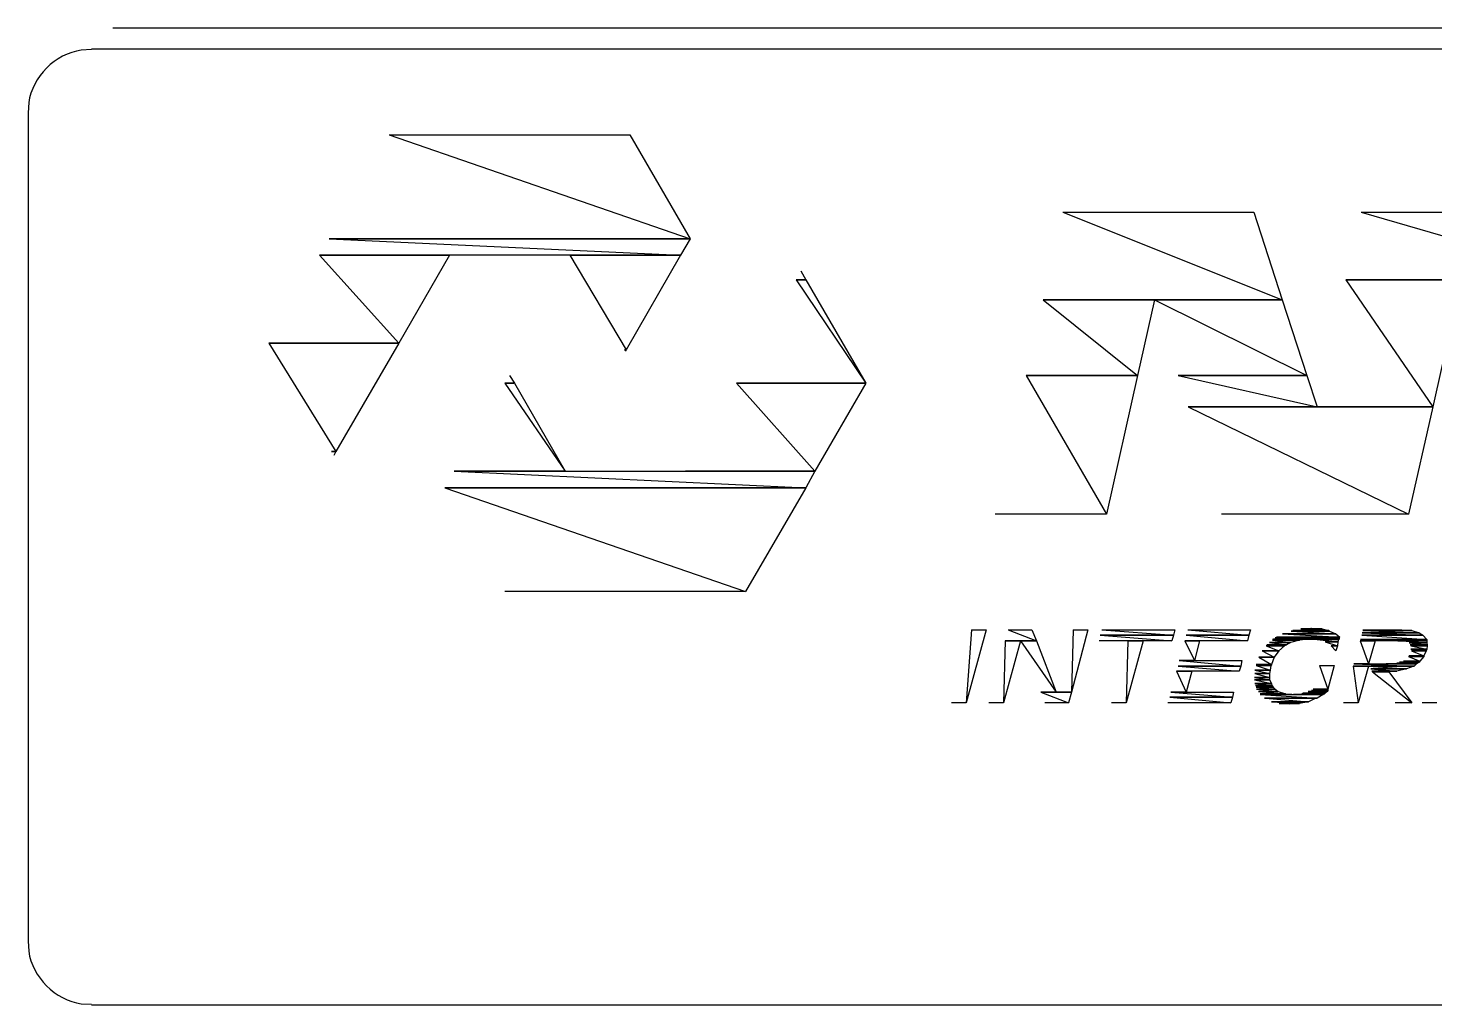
# Model space of a CAD drawing. Header units: millimetres. Extents: x 14 to 201, y 16 to 268.
# Drawn here: x 13.8 to 66.6, y 15.6 to 52.2 of the extents above; entities that cross this region are included whole.
import ezdxf

# ---------------------------------------------------------------- set-up
doc = ezdxf.new("R2010")
doc.units = ezdxf.units.MM
doc.layers.get('0').update_dxf_attribs({"linetype": 'CONTINUOUS'})

msp = doc.modelspace()

# ---------------------------------------------------------------- linework, layer by layer
at = {"color": 0}
for p, q in [((198.121, 52.2386), (17.0174, 52.2386)), ((16.214, 51.4354), (15.8323, 51.4131)), ((149.648, 51.4558), (16.214, 51.4558)), ((13.8644, 49.4453), (13.8424, 49.0636)), ((13.8424, 49.0636), (13.8424, 18.0123)), ((27.3678, 48.2381), (38.65, 44.3438)), ((27.3678, 48.2381), (36.3859, 48.2381)), ((36.3859, 48.2381), (38.65, 44.3438)), ((38.65, 44.3438), (25.1244, 44.3438)), ((25.1244, 44.3438), (38.2901, 43.7307)), ((25.1244, 44.3438), (38.65, 44.3438)), ((38.65, 44.3438), (38.2901, 43.7307)), ((38.2901, 43.7307), (24.7647, 43.7307)), ((24.7647, 43.7307), (27.7289, 40.429)), ((24.7647, 43.7307), (29.6333, 43.7307)), ((29.6333, 43.7307), (27.7289, 40.429)), ((34.1423, 43.7307), (36.2589, 40.174)), ((34.1423, 43.7307), (38.2901, 43.7307)), ((38.2901, 43.7307), (36.2589, 40.174)), ((27.7289, 40.429), (22.8603, 40.429)), ((22.8603, 40.429), (25.3793, 36.3636)), ((22.8603, 40.429), (27.7289, 40.429)), ((27.7289, 40.429), (25.3793, 36.3636)), ((36.1957, 40.174), (36.2589, 40.174)), ((36.2589, 40.174), (36.1957, 40.174)), ((36.2589, 40.174), (36.2162, 40.1327)), ((25.2098, 36.3636), (25.3793, 36.3636)), ((25.3793, 36.3636), (25.2098, 36.3636)), ((25.3793, 36.3636), (25.2939, 36.2162)), ((49.1917, 29.6761), (49.0001, 26.9448)), ((49.7417, 29.6761), (49.0001, 26.9448)), ((49.1917, 29.6761), (49.7417, 29.6761)), ((50.5672, 29.6761), (51.6255, 29.2737)), ((50.5672, 29.6761), (51.4558, 29.6761)), ((51.4558, 29.6761), (51.6255, 29.2737)), ((53.0006, 29.6761), (52.9375, 27.3472)), ((53.552, 29.6761), (52.9375, 27.3472)), ((53.0006, 29.6761), (53.552, 29.6761)), ((54.0812, 29.6761), (56.7697, 29.4845)), ((54.0812, 29.6761), (56.811, 29.6761)), ((56.811, 29.6761), (56.7697, 29.4845)), ((57.2989, 29.6761), (59.5835, 29.4845)), ((57.2989, 29.6761), (59.647, 29.6761)), ((59.647, 29.6761), (59.5835, 29.4845)), ((62.8442, 29.5272), (60.8542, 29.5272)), ((60.8542, 29.5272), (62.8442, 29.5272)), ((60.8542, 29.5272), (62.8442, 29.5272)), ((60.8542, 29.5272), (62.9916, 29.4004)), ((60.8542, 29.5272), (62.8442, 29.5272)), ((62.611, 29.6333), (61.171, 29.6333)), ((61.171, 29.6333), (62.8442, 29.5272)), ((61.171, 29.6333), (62.611, 29.6333)), ((62.5905, 29.654), (61.2345, 29.654)), ((61.2345, 29.654), (62.611, 29.6333)), ((61.2345, 29.654), (62.5905, 29.654)), ((62.3355, 29.7174), (61.5322, 29.7174)), ((61.5322, 29.7174), (62.5905, 29.654)), ((61.5322, 29.7174), (62.3355, 29.7174)), ((62.2928, 29.7174), (61.6162, 29.7174)), ((61.6162, 29.7174), (62.3355, 29.7174)), ((61.6162, 29.7174), (62.3355, 29.7174)), ((61.9125, 29.7394), (62.2928, 29.7174)), ((61.9125, 29.7394), (61.9333, 29.7394)), ((61.9333, 29.7394), (62.2928, 29.7174)), ((62.3355, 29.7174), (62.5905, 29.654)), ((62.5905, 29.654), (62.611, 29.6333)), ((62.611, 29.6333), (62.8442, 29.5272)), ((62.8442, 29.5272), (62.9916, 29.4004)), ((65.9765, 29.5699), (63.839, 29.5699)), ((63.839, 29.5699), (66.1031, 29.4845)), ((63.839, 29.5699), (65.9765, 29.5699)), ((63.8598, 29.6761), (65.7006, 29.654)), ((63.8598, 29.6761), (65.3203, 29.6761)), ((65.7006, 29.654), (63.8598, 29.654)), ((63.8598, 29.654), (65.9765, 29.5699)), ((63.8598, 29.654), (65.7006, 29.654)), ((65.3203, 29.6761), (65.7006, 29.654)), ((65.7006, 29.654), (65.9765, 29.5699)), ((65.9765, 29.5699), (66.1031, 29.4845)), ((50.461, 29.2737), (50.3975, 26.9448)), ((51.0328, 29.2737), (50.3975, 26.9448)), ((51.6255, 29.2737), (50.461, 29.2737)), ((50.461, 29.2737), (51.0328, 29.2737)), ((51.0328, 29.2737), (52.3667, 27.3472)), ((51.0328, 29.2737), (51.6255, 29.2737)), ((51.6255, 29.2737), (52.3667, 27.3472)), ((56.7048, 29.2737), (53.975, 29.2737)), ((56.7697, 29.4845), (54.0177, 29.4845)), ((54.0177, 29.4845), (56.7048, 29.2737)), ((54.0177, 29.4845), (56.7697, 29.4845)), ((55.0541, 29.2737), (54.9906, 26.9448)), ((55.626, 29.2737), (54.9906, 26.9448)), ((55.0541, 29.2737), (55.626, 29.2737)), ((56.7697, 29.4845), (56.7048, 29.2737)), ((59.5422, 29.2737), (57.1927, 29.2737)), ((57.1927, 29.2737), (57.5525, 28.5323)), ((57.1927, 29.2737), (57.7427, 29.2737)), ((59.5835, 29.4845), (57.234, 29.4845)), ((57.234, 29.4845), (59.5422, 29.2737)), ((57.234, 29.4845), (59.5835, 29.4845)), ((57.7427, 29.2737), (57.5525, 28.5323)), ((59.5835, 29.4845), (59.5422, 29.2737)), ((60.9177, 29.0835), (60.241, 29.0835)), ((60.241, 29.0835), (60.7053, 28.8919)), ((60.241, 29.0835), (60.9177, 29.0835)), ((61.003, 29.1248), (60.2615, 29.1248)), ((60.2615, 29.1248), (60.9177, 29.0835)), ((60.2615, 29.1248), (61.003, 29.1248)), ((61.1505, 29.2103), (60.3677, 29.2103)), ((60.3677, 29.2103), (61.003, 29.1248)), ((60.3677, 29.2103), (61.1505, 29.2103)), ((61.5957, 29.3164), (60.4739, 29.3164)), ((60.4739, 29.3164), (61.4895, 29.2943)), ((60.4739, 29.3164), (61.5957, 29.3164)), ((61.4895, 29.2943), (60.4739, 29.2943)), ((60.4739, 29.2943), (61.1505, 29.2103)), ((60.4739, 29.2943), (61.4895, 29.2943)), ((62.9708, 29.3371), (60.5151, 29.3371)), ((60.5151, 29.3371), (61.5957, 29.3164)), ((60.5151, 29.3371), (61.849, 29.3371)), ((62.9708, 29.3798), (60.5786, 29.3798)), ((60.5786, 29.3798), (62.9708, 29.3371)), ((60.5786, 29.3798), (62.9708, 29.3798)), ((62.9916, 29.4004), (60.6213, 29.4004)), ((60.6213, 29.4004), (62.9708, 29.3798)), ((60.6213, 29.4004), (62.9916, 29.4004)), ((60.9177, 29.0835), (60.7053, 28.8919)), ((61.003, 29.1248), (60.9177, 29.0835)), ((61.1505, 29.2103), (61.003, 29.1248)), ((61.4895, 29.2943), (61.1505, 29.2103)), ((61.5957, 29.3164), (61.4895, 29.2943)), ((61.849, 29.3371), (61.5957, 29.3164)), ((61.849, 29.3371), (62.95, 29.3164)), ((61.849, 29.3371), (62.9708, 29.3371)), ((62.95, 29.3164), (62.1453, 29.3164)), ((62.1453, 29.3164), (62.9281, 29.231)), ((62.1453, 29.3164), (62.95, 29.3164)), ((62.9281, 29.231), (62.4417, 29.231)), ((62.4417, 29.231), (62.9073, 29.0835)), ((62.4417, 29.231), (62.9281, 29.231)), ((62.9073, 29.0835), (62.6745, 29.0835)), ((62.6745, 29.0835), (62.8442, 28.8919)), ((62.6745, 29.0835), (62.9073, 29.0835)), ((62.9073, 29.0835), (62.8442, 28.8919)), ((62.9281, 29.231), (62.9073, 29.0835)), ((62.95, 29.3164), (62.9281, 29.231)), ((62.9708, 29.3371), (62.95, 29.3164)), ((62.9916, 29.4004), (62.9708, 29.3798)), ((62.9708, 29.3798), (62.9708, 29.3371)), ((66.252, 29.2737), (63.7536, 29.2737)), ((63.7536, 29.2737), (64.0719, 28.4055)), ((63.7536, 29.2737), (64.3255, 29.2737)), ((66.252, 29.3164), (63.7755, 29.3164)), ((63.7755, 29.3164), (66.252, 29.2737)), ((63.7755, 29.3164), (66.252, 29.3164)), ((66.1031, 29.4845), (63.8168, 29.4845)), ((63.8168, 29.4845), (66.252, 29.3164)), ((63.8168, 29.4845), (66.1031, 29.4845)), ((64.3255, 29.2737), (64.0719, 28.4055)), ((65.1715, 29.2737), (66.252, 29.2737)), ((65.1715, 29.2737), (66.252, 29.2737)), ((66.252, 29.2737), (65.3203, 29.2737)), ((65.3203, 29.2737), (66.252, 29.1882)), ((65.3203, 29.2737), (66.252, 29.2737)), ((66.252, 29.1882), (65.5959, 29.1882)), ((65.5959, 29.1882), (66.2725, 29.1248)), ((65.5959, 29.1882), (66.252, 29.1882)), ((66.2725, 29.1248), (65.6375, 29.1248)), ((65.6375, 29.1248), (66.2725, 29.0835)), ((65.6375, 29.1248), (66.2725, 29.1248)), ((66.2725, 29.0835), (65.6594, 29.0835)), ((65.6594, 29.0835), (66.252, 28.9553)), ((65.6594, 29.0835), (66.2725, 29.0835)), ((66.1031, 29.4845), (66.252, 29.3164)), ((66.252, 29.3164), (66.252, 29.2737)), ((66.252, 29.2737), (66.252, 29.1882)), ((66.252, 29.1882), (66.2725, 29.1248)), ((66.2725, 29.0835), (66.252, 28.9553)), ((66.2725, 29.1248), (66.2725, 29.0835)), ((57.5525, 28.5323), (56.9807, 28.5323)), ((56.9807, 28.5323), (59.2875, 28.3215)), ((56.9807, 28.5323), (59.3302, 28.5323)), ((59.3302, 28.5323), (59.2875, 28.3215)), ((60.5374, 28.6591), (59.9652, 28.6591)), ((59.9652, 28.6591), (60.5374, 28.6591)), ((59.9652, 28.6591), (60.5374, 28.6591)), ((59.9652, 28.6591), (60.4312, 28.3848)), ((59.9652, 28.6591), (60.5374, 28.6591)), ((60.7053, 28.8919), (60.0922, 28.8919)), ((60.0922, 28.8919), (60.7053, 28.8919)), ((60.0922, 28.8919), (60.7053, 28.8919)), ((60.0922, 28.8919), (60.5374, 28.6591)), ((60.0922, 28.8919), (60.7053, 28.8919)), ((60.5374, 28.6591), (60.4312, 28.3848)), ((60.7053, 28.8919), (60.5374, 28.6591)), ((62.8442, 28.8919), (62.8442, 28.8919)), ((65.9765, 28.4689), (65.2364, 28.4689)), ((65.2364, 28.4689), (65.913, 28.4262)), ((65.2364, 28.4689), (65.9765, 28.4689)), ((65.997, 28.5116), (65.3838, 28.5116)), ((65.3838, 28.5116), (65.9765, 28.4689)), ((65.3838, 28.5116), (65.997, 28.5116)), ((66.1458, 28.6811), (65.574, 28.6811)), ((65.574, 28.6811), (65.997, 28.5116)), ((65.574, 28.6811), (66.1458, 28.6811)), ((66.1458, 28.7018), (65.5959, 28.7018)), ((65.5959, 28.7018), (66.1458, 28.6811)), ((65.5959, 28.7018), (66.1458, 28.7018)), ((66.252, 28.9553), (65.6594, 28.9553)), ((65.6594, 28.9553), (66.2298, 28.8919)), ((65.6594, 28.9553), (66.252, 28.9553)), ((66.2298, 28.8919), (65.6802, 28.8919)), ((65.6802, 28.8919), (66.1458, 28.7018)), ((65.6802, 28.8919), (66.2298, 28.8919)), ((65.9765, 28.4689), (65.913, 28.4262)), ((65.997, 28.5116), (65.9765, 28.4689)), ((66.1458, 28.6811), (65.997, 28.5116)), ((66.2298, 28.8919), (66.1458, 28.7018)), ((66.1458, 28.7018), (66.1458, 28.6811)), ((66.252, 28.9553), (66.2298, 28.8919)), ((59.224, 28.1299), (56.8745, 28.1299)), ((56.8745, 28.1299), (57.234, 27.3472)), ((56.8745, 28.1299), (57.4463, 28.1299)), ((59.2875, 28.3215), (56.9376, 28.3215)), ((56.9376, 28.3215), (59.224, 28.1299)), ((56.9376, 28.3215), (59.2875, 28.3215)), ((57.4463, 28.1299), (57.234, 27.3472)), ((59.2875, 28.3215), (59.224, 28.1299)), ((60.3885, 28.1726), (59.8166, 28.1726)), ((59.8166, 28.1726), (60.3677, 28.0458)), ((59.8166, 28.1726), (60.3885, 28.1726)), ((60.3677, 28.0458), (59.8166, 28.0458)), ((59.8166, 28.0458), (60.3677, 27.897)), ((59.8166, 28.0458), (60.3677, 28.0458)), ((60.4312, 28.3848), (59.8593, 28.3848)), ((59.8593, 28.3848), (60.4312, 28.3628)), ((59.8593, 28.3848), (60.4312, 28.3848)), ((60.4312, 28.3628), (59.8593, 28.3628)), ((59.8593, 28.3628), (60.409, 28.3421)), ((59.8593, 28.3628), (60.4312, 28.3628)), ((60.409, 28.3421), (59.8593, 28.3421)), ((59.8593, 28.3421), (60.3885, 28.1726)), ((59.8593, 28.3421), (60.409, 28.3421)), ((60.3885, 28.1726), (60.3677, 28.0458)), ((60.3677, 28.0458), (60.3677, 27.897)), ((60.409, 28.3421), (60.3885, 28.1726)), ((60.4312, 28.3628), (60.409, 28.3421)), ((60.4312, 28.3848), (60.4312, 28.3628)), ((62.2293, 28.3421), (62.5479, 27.4533)), ((62.2293, 28.3421), (62.7807, 28.3421)), ((62.7807, 28.3421), (62.5479, 27.4533)), ((65.786, 28.3215), (63.5, 28.3215)), ((63.5, 28.3215), (65.7655, 28.3215)), ((63.5, 28.3215), (65.786, 28.3215)), ((63.5, 28.3215), (63.6901, 26.9448)), ((63.5, 28.3215), (64.0719, 28.3215)), ((64.0719, 28.4055), (63.5208, 28.4055)), ((63.5208, 28.4055), (65.786, 28.3215)), ((63.5208, 28.4055), (65.8703, 28.4055)), ((64.0719, 28.3215), (63.6901, 26.9448)), ((64.0719, 28.3215), (65.49, 28.2153)), ((64.0719, 28.3215), (65.7655, 28.3215)), ((65.49, 28.2153), (64.1558, 28.2153)), ((64.1558, 28.2153), (65.1302, 28.1299)), ((64.1558, 28.2153), (65.49, 28.2153)), ((65.1302, 28.1299), (64.1985, 28.1299)), ((64.1985, 28.1299), (64.8339, 28.1092)), ((64.1985, 28.1299), (65.1302, 28.1299)), ((64.8339, 28.1092), (64.2193, 28.1092)), ((64.2193, 28.1092), (65.7006, 26.9448)), ((64.2193, 28.1092), (64.8339, 28.1092)), ((65.8703, 28.4055), (64.7277, 28.4055)), ((65.1302, 28.1299), (64.8339, 28.1092)), ((64.8339, 28.1092), (65.7006, 26.9448)), ((65.913, 28.4262), (65.1302, 28.4262)), ((65.1302, 28.4262), (65.8703, 28.4055)), ((65.1302, 28.4262), (65.913, 28.4262)), ((65.49, 28.2153), (65.1302, 28.1299)), ((65.7655, 28.3215), (65.49, 28.2153)), ((65.786, 28.3215), (65.7655, 28.3215)), ((65.8703, 28.4055), (65.786, 28.3215)), ((65.913, 28.4262), (65.8703, 28.4055)), ((60.3677, 27.897), (59.7958, 27.897)), ((59.7958, 27.897), (60.3677, 27.8129)), ((59.7958, 27.897), (60.3677, 27.897)), ((60.3677, 27.8129), (59.7958, 27.8129)), ((59.7958, 27.8129), (60.4312, 27.6655)), ((59.7958, 27.8129), (60.3677, 27.8129)), ((60.4312, 27.6655), (59.8166, 27.6655)), ((59.8166, 27.6655), (60.4516, 27.6007)), ((59.8166, 27.6655), (60.4312, 27.6655)), ((60.4516, 27.6007), (59.8385, 27.6007)), ((59.8385, 27.6007), (60.4943, 27.5373)), ((59.8385, 27.6007), (60.4516, 27.6007)), ((60.4943, 27.5373), (59.8593, 27.5373)), ((59.8593, 27.5373), (60.5786, 27.4533)), ((59.8593, 27.5373), (60.4943, 27.5373)), ((60.5786, 27.4533), (59.8798, 27.4533)), ((59.8798, 27.4533), (60.6848, 27.3678)), ((59.8798, 27.4533), (60.5786, 27.4533)), ((60.3677, 27.897), (60.3677, 27.8129)), ((60.3677, 27.8129), (60.4312, 27.6655)), ((60.4312, 27.6655), (60.4516, 27.6007)), ((60.4516, 27.6007), (60.4943, 27.5373)), ((60.4943, 27.5373), (60.5786, 27.4533)), ((60.5786, 27.4533), (60.6848, 27.3678)), ((62.5479, 27.4533), (61.9965, 27.4533)), ((61.9965, 27.4533), (62.5479, 27.4106)), ((61.9965, 27.4533), (62.5479, 27.4533)), ((62.5479, 27.4533), (62.5479, 27.4106)), ((49.0001, 26.9448), (48.4505, 26.9448)), ((50.3975, 26.9448), (49.8479, 26.9448)), ((52.3667, 27.3472), (51.7948, 27.3472)), ((51.7948, 27.3472), (52.8327, 26.9448)), ((51.7948, 27.3472), (52.9375, 27.3472)), ((52.8327, 26.9448), (51.9423, 26.9448)), ((52.9375, 27.3472), (52.3667, 27.3472)), ((52.9375, 27.3472), (52.8327, 26.9448)), ((54.9906, 26.9448), (54.4407, 26.9448)), ((58.9068, 26.9448), (56.5573, 26.9448)), ((58.9703, 27.157), (56.6208, 27.157)), ((56.6208, 27.157), (58.9068, 26.9448)), ((56.6208, 27.157), (58.9703, 27.157)), ((57.234, 27.3472), (56.6635, 27.3472)), ((56.6635, 27.3472), (58.9703, 27.157)), ((56.6635, 27.3472), (59.013, 27.3472)), ((58.9703, 27.157), (58.9068, 26.9448)), ((59.013, 27.3472), (58.9703, 27.157)), ((60.6848, 27.3678), (59.9447, 27.3678)), ((59.9447, 27.3678), (60.9604, 27.2838)), ((59.9447, 27.3678), (60.6848, 27.3678)), ((60.9604, 27.2838), (60.0082, 27.2838)), ((60.0082, 27.2838), (61.1078, 27.2631)), ((60.0082, 27.2838), (60.9604, 27.2838)), ((61.1078, 27.2631), (60.0082, 27.2631)), ((60.0082, 27.2631), (61.1932, 27.2631)), ((60.0082, 27.2631), (61.1932, 27.2631)), ((61.1932, 27.2631), (60.0287, 27.2631)), ((60.0287, 27.2631), (61.2567, 27.2631)), ((60.0287, 27.2631), (61.2567, 27.2631)), ((60.0287, 27.2631), (62.1453, 27.1143)), ((60.0287, 27.2631), (62.3782, 27.2631)), ((62.1453, 27.1143), (60.1761, 27.1143)), ((60.1761, 27.1143), (62.1026, 27.1143)), ((60.1761, 27.1143), (62.1453, 27.1143)), ((62.1026, 27.1143), (60.1984, 27.1143)), ((60.1984, 27.1143), (61.8285, 26.9875)), ((60.1984, 27.1143), (62.1026, 27.1143)), ((61.8285, 26.9875), (60.4312, 26.9875)), ((60.4312, 26.9875), (61.8063, 26.9875)), ((60.4312, 26.9875), (61.8285, 26.9875)), ((61.8063, 26.9875), (60.4516, 26.9875)), ((60.4516, 26.9875), (61.4895, 26.9241)), ((60.4516, 26.9875), (61.8063, 26.9875)), ((60.6848, 27.3678), (60.9604, 27.2838)), ((61.4895, 26.9241), (60.7275, 26.9241)), ((60.7275, 26.9241), (61.4041, 26.9241)), ((60.7275, 26.9241), (61.4895, 26.9241)), ((61.4041, 26.9241), (60.7702, 26.9241)), ((60.7702, 26.9241), (61.1297, 26.9034)), ((60.7702, 26.9241), (61.4041, 26.9241)), ((60.9604, 27.2838), (61.1078, 27.2631)), ((61.4041, 26.9241), (61.1297, 26.9034)), ((62.3782, 27.2631), (61.2567, 27.2631)), ((62.3782, 27.2631), (61.3198, 27.2631)), ((61.3198, 27.2631), (62.3782, 27.2631)), ((61.3198, 27.2631), (62.3782, 27.2631)), ((61.4895, 26.9241), (61.4041, 26.9241)), ((61.8063, 26.9875), (61.4895, 26.9241)), ((62.4209, 27.2838), (61.5735, 27.2838)), ((61.5735, 27.2838), (62.3782, 27.2631)), ((61.5735, 27.2838), (62.4209, 27.2838)), ((62.4417, 27.3044), (61.6162, 27.3044)), ((61.6162, 27.3044), (62.4209, 27.2838)), ((61.6162, 27.3044), (62.4417, 27.3044)), ((62.5256, 27.3678), (61.8063, 27.3678)), ((61.8063, 27.3678), (62.4417, 27.3044)), ((61.8063, 27.3678), (62.5256, 27.3678)), ((61.8285, 26.9875), (61.8063, 26.9875)), ((62.1026, 27.1143), (61.8285, 26.9875)), ((62.5479, 27.4106), (61.9333, 27.4106)), ((61.9333, 27.4106), (62.5256, 27.3678)), ((61.9333, 27.4106), (62.5479, 27.4106)), ((62.1453, 27.1143), (62.1026, 27.1143)), ((62.3782, 27.2631), (62.1453, 27.1143)), ((62.4209, 27.2838), (62.3782, 27.2631)), ((62.4417, 27.3044), (62.4209, 27.2838)), ((62.5256, 27.3678), (62.4417, 27.3044)), ((62.5479, 27.4106), (62.5256, 27.3678)), ((63.6901, 26.9448), (63.1402, 26.9448)), ((65.7006, 26.9448), (65.0667, 26.9448)), ((66.6323, 26.9448), (66.0823, 26.9448)), ((13.8424, 18.0123), (13.8644, 17.632)), ((15.8323, 15.6628), (16.214, 15.6421)), ((16.214, 15.6215), (149.648, 15.6215))]:
    msp.add_line(p, q, dxfattribs=at)
at = {"color": 251}
for p, q in [((52.6203, 45.339), (60.8334, 42.0578)), ((52.6203, 45.339), (59.775, 45.339)), ((59.775, 45.339), (60.8334, 42.0578)), ((63.7963, 45.339), (72.5798, 42.799)), ((63.7963, 45.339), (73.1516, 45.339)), ((42.9891, 42.799), (42.6297, 42.799)), ((42.6297, 42.799), (45.2328, 38.9255)), ((42.6297, 42.799), (42.9891, 42.799)), ((42.799, 43.138), (42.9891, 42.799)), ((42.9891, 42.799), (45.2328, 38.9255)), ((72.5798, 42.799), (63.2245, 42.799)), ((63.2245, 42.799), (66.4849, 38.0365)), ((63.2245, 42.799), (67.5432, 42.799)), ((67.5432, 42.799), (66.4849, 38.0365)), ((60.8334, 42.0578), (51.8791, 42.0578)), ((51.8791, 42.0578), (55.4136, 39.2218)), ((51.8791, 42.0578), (56.049, 42.0578)), ((56.049, 42.0578), (55.4136, 39.2218)), ((56.049, 42.0578), (61.7636, 39.2218)), ((56.049, 42.0578), (60.8334, 42.0578)), ((60.8334, 42.0578), (61.7636, 39.2218)), ((31.8768, 39.2218), (32.0669, 38.9255)), ((55.4136, 39.2218), (51.2452, 39.2218)), ((51.2452, 39.2218), (54.2505, 34.0155)), ((51.2452, 39.2218), (55.4136, 39.2218)), ((55.4136, 39.2218), (54.2505, 34.0155)), ((61.7636, 39.2218), (56.9376, 39.2218)), ((56.9376, 39.2218), (62.1453, 38.0365)), ((56.9376, 39.2218), (61.7636, 39.2218)), ((61.7636, 39.2218), (62.1453, 38.0365)), ((32.0669, 38.9255), (31.7073, 38.9255)), ((31.7073, 38.9255), (33.9728, 35.6235)), ((31.7073, 38.9255), (32.0669, 38.9255)), ((32.0669, 38.9255), (33.9728, 35.6235)), ((45.2328, 38.9255), (40.386, 38.9255)), ((40.386, 38.9255), (43.3282, 35.6235)), ((40.386, 38.9255), (45.2328, 38.9255)), ((45.2328, 38.9255), (43.3282, 35.6235)), ((62.1453, 38.0365), (57.3193, 38.0365)), ((57.3193, 38.0365), (65.574, 34.0155)), ((57.3193, 38.0365), (66.4849, 38.0365)), ((66.4849, 38.0365), (62.1453, 38.0365)), ((66.4849, 38.0365), (65.574, 34.0155)), ((33.9728, 35.6235), (29.8028, 35.6235)), ((29.8028, 35.6235), (42.9891, 35.0091)), ((29.8028, 35.6235), (43.3282, 35.6235)), ((43.3282, 35.6235), (38.4803, 35.6235)), ((43.3282, 35.6235), (42.9891, 35.0091)), ((42.9891, 35.0091), (29.4638, 35.0091)), ((29.4638, 35.0091), (40.725, 31.1147)), ((29.4638, 35.0091), (42.9891, 35.0091)), ((42.9891, 35.0091), (40.725, 31.1147)), ((54.2505, 34.0155), (50.0807, 34.0155)), ((65.574, 34.0155), (58.5682, 34.0155)), ((40.725, 31.1147), (31.7073, 31.1147))]:
    msp.add_line(p, q, dxfattribs=at)
at = {"color": 0}
for points in [[(15.8323, 51.4131), (14.8621, 51.2755), (14.0022, 50.4155), (13.8644, 49.4453)], [(13.8644, 17.632), (14.0022, 16.6619), (14.8621, 15.802), (15.8323, 15.6628)]]:
    msp.add_open_spline(points, degree=3, dxfattribs=at)

doc.saveas('drawing.dxf')
